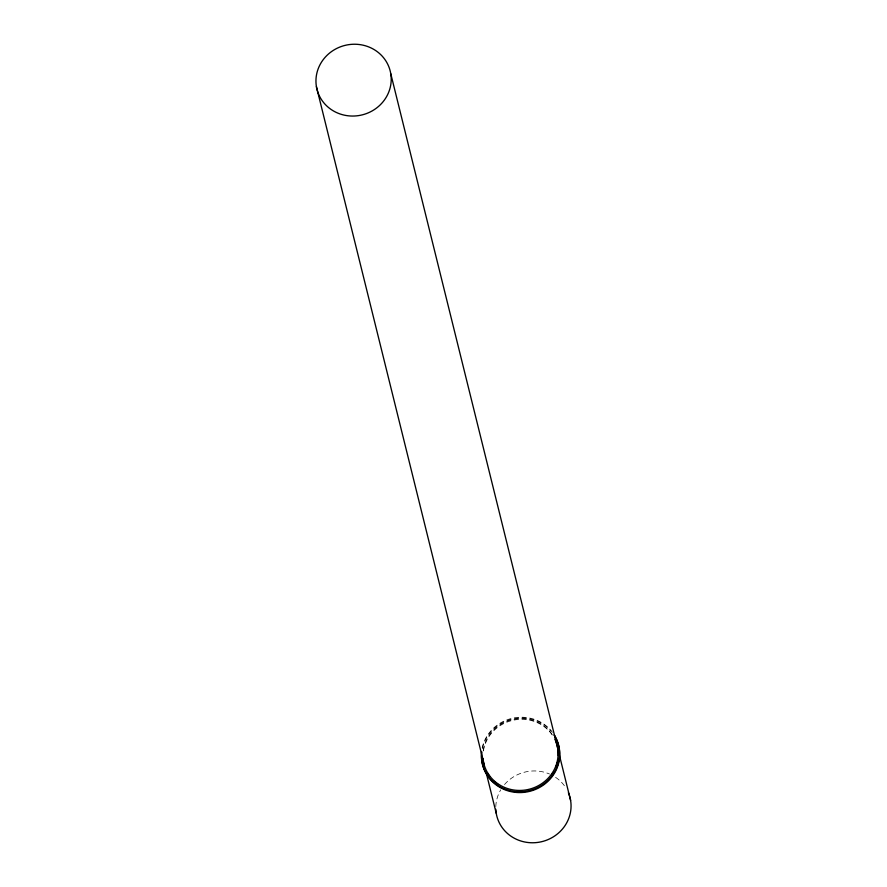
<?xml version="1.0" encoding="UTF-8"?>
<svg xmlns="http://www.w3.org/2000/svg" width="887" height="887" viewBox="0 0 887 887"><rect width="100%" height="100%" fill="white"/><g stroke="black" fill="none" stroke-linecap="round" stroke-linejoin="round"><path stroke-width="0.67" stroke-dasharray="4.43 3.33" d="M483.215 750.28A37.753 35.802 -13.9 0 1 512.564 719.612A37.753 35.802 -13.9 0 1 552.224 734.503M482.173 747.863A39.228 37.199 -13.9 0 1 512.52 718.193A39.228 37.199 -13.9 0 1 552.446 732.285M482.351 748.595A39.228 37.199 -13.9 0 1 511.455 719.213A39.228 37.199 -13.9 0 1 551.082 731.11M483.404 751.001A37.753 35.802 -13.9 0 1 512.741 720.344A37.753 35.802 -13.9 0 1 552.401 735.223M495.8 806.605A37.753 35.802 -13.9 0 1 500.712 789.851M504.515 784.54A37.753 35.802 -13.9 0 1 549.541 774.029M555.595 777.322A37.753 35.802 -13.9 0 1 565.174 786.824"/><path stroke-width="1.33" d="M390.768 73.71A37.753 35.802 -13.9 0 1 340.031 113.957A37.753 35.802 -13.9 0 1 329.942 52.765A37.753 35.802 -13.9 0 1 390.768 73.71L557.657 748.096M559.143 754.116L570.607 800.418M316.393 86.582L483.282 760.968M486.087 772.278L496.232 813.29M554.885 739.17A37.753 35.802 -13.9 0 1 529.75 789.108A37.753 35.802 -13.9 0 1 482.96 758.318M554.508 735.345A39.228 37.199 -13.9 0 1 528.419 790.871A39.228 37.199 -13.9 0 1 481.586 751.489M554.031 735.035A39.228 37.199 -13.9 0 1 529.217 791.459A39.228 37.199 -13.9 0 1 481.763 752.22M557.834 748.816A37.753 35.802 -13.9 0 1 558.278 755.513M557.402 762.166A37.753 35.802 -13.9 0 1 555.772 767.355M553.355 772.255A37.753 35.802 -13.9 0 1 551.869 774.584M498.483 784.795A37.753 35.802 -13.9 0 1 494.192 781.414M489.679 776.391A37.753 35.802 -13.9 0 1 487.473 772.998M484.357 765.603A37.753 35.802 -13.9 0 1 483.47 761.7M568.379 792.712A37.753 35.802 -13.9 0 1 541.336 841.774A37.753 35.802 -13.9 0 1 495.822 809.299"/></g></svg>
